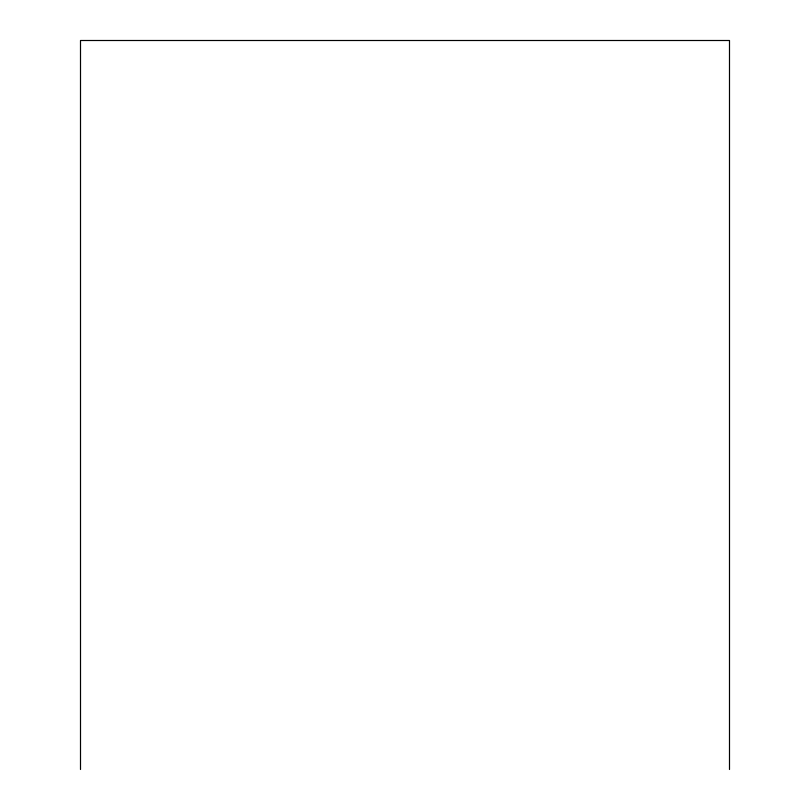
<?xml version="1.0" encoding="UTF-8"?>
<svg xmlns="http://www.w3.org/2000/svg" width="810" height="810" viewBox="0 0 810 810"><rect width="100%" height="100%" fill="white"/><g stroke="black" fill="none" stroke-linecap="round" stroke-linejoin="round"><path stroke-width="1.21" d="M729.496 769.5L729.496 40.5L80.504 40.5L80.504 769.5"/></g></svg>
